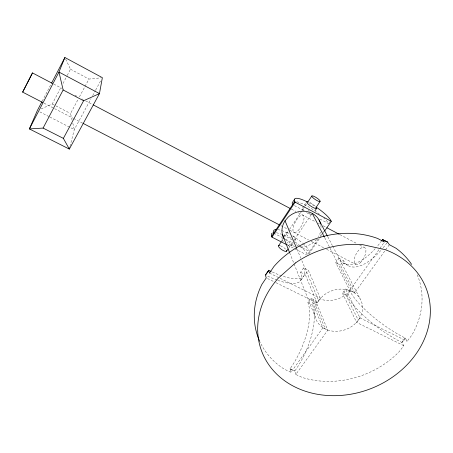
<?xml version="1.0" encoding="UTF-8"?>
<svg xmlns="http://www.w3.org/2000/svg" width="453" height="453" viewBox="0 0 453 453"><rect width="100%" height="100%" fill="white"/><g stroke="black" fill="none" stroke-linecap="round" stroke-linejoin="round"><path stroke-width="0.34" stroke-dasharray="2.27 1.7" d="M70.011 146.387L74.298 129.575L91.002 98.675M42.18 101.234L51.268 83.743M41.042 108.952L52.231 104.009L61.036 87.225M62.99 83.499L66.902 76.036M67.231 75.413L70.492 69.201L65.481 58.737M72.101 120.198L70.532 113.499L78.097 99.36M79.417 96.902L84.677 87.067M85.005 86.449L88.952 79.077L101.019 77.808M92.672 95.589L95.345 90.645M95.674 90.028L100.685 80.759M281.868 239.099L283.368 236.857M283.742 236.296L285.99 232.927M302.53 208.148L304.076 205.838M304.461 205.26L305.616 203.527M281.704 241.087L284.054 237.57M284.444 236.981L289.144 229.948M289.541 229.365L301.681 211.194M302.072 210.605L304.812 206.506M305.203 205.917L306.381 204.161M288.94 247.706L292.887 241.851M294.461 239.512L311.432 214.331M291.505 245.639L294.15 241.721M294.529 241.16L295.662 239.478M307.83 254.099L318.334 238.765M320.322 235.86L322.31 232.961M322.706 232.378L323.504 231.217M329.031 223.142L330.118 221.557M309.054 253.742L319.778 238.102M320.175 237.525L322.157 234.631M322.553 234.048L323.748 232.315M277.819 280.333A51.857 16.189 33.5 0 0 287.14 282.899L291.319 283.431L294.846 283.38L297.678 282.757A51.857 16.189 33.5 0 0 300.605 272.264L303.652 267.836L308.312 270.186L320.322 298.255L317.026 302.921L275.781 282.593M301.109 279.92L304.229 275.396M317.026 302.921L305.26 274.603L308.312 270.186M310.9 298.289L322.881 327.83L290.99 372.275L290.084 368.731A49.292 20.368 -66.1 0 0 307.898 302.576L310.9 298.289L315.464 300.537L327.734 330.175L295.798 374.484L302.298 377.474A85.521 72.169 -21.2 0 0 399.246 351.624L403.793 345.684L401.805 342.394A50.691 14.105 36.4 0 1 368.164 319.773L363.238 315.356A50.691 14.105 36.4 0 1 346.964 295.543L342.462 293.284L345.548 288.974L350.044 291.245A50.798 13.833 36.3 0 0 366.46 310.962L371.415 315.367A50.798 13.833 36.3 0 0 405.146 338.017L407.156 341.279L411.749 335.277A85.521 72.169 -21.2 0 0 416.913 274.042M389.348 244.694L354.671 292.808L349.778 290.339L335.809 262.774L338.929 258.318A52.135 23.052 -60.6 0 0 352.581 264.224L356.477 263L360.628 260.951L364.971 258.091A52.135 23.052 -60.6 0 0 375.203 248.686M295.798 374.484L294.863 370.933A49.201 20.634 -66.1 0 0 312.457 304.812L315.464 300.537M354.671 292.808L340.401 265.13L343.527 260.69A52.033 23.346 -60.5 0 0 357.343 266.687L361.268 265.486L365.452 263.453L369.812 260.617A52.033 23.346 -60.5 0 0 382.292 248.771M349.778 290.339L379.467 248.957M379.88 248.386L384.002 242.638M346.964 295.543L350.044 291.245M403.793 345.684L356.63 322.44L359.959 317.898L345.548 288.974M401.805 342.394L405.146 338.017M401.998 342.491L405.333 338.108M316.522 239.252L314.456 241.591A19.858 17.633 -22.7 0 1 300.469 247.168M318.669 300.594L322.83 296.013A24.411 20.583 -21.1 0 1 346.607 289.62L352.23 291.573A24.411 20.583 -21.1 0 1 358.385 320.045A24.411 20.583 -21.1 0 1 325.214 328.957A24.411 20.583 -21.1 0 1 318.669 300.594L301.891 260.792M349.778 290.724L347.157 293.578A24.898 21.382 -22.2 0 1 323.436 299.954L320.243 298.861M294.852 246.489L290.922 245.096A19.858 17.633 -22.7 0 1 287.049 242.4M290.99 372.275L284.427 369.263A85.521 72.169 -21.2 0 1 259.994 341.941M290.084 368.731L294.863 370.933M289.96 368.906L294.739 371.109M322.881 327.83L327.734 330.175M307.898 302.576L312.457 304.812M267.53 278.527L275.147 282.281M269.507 273.08L320.322 298.255M359.959 317.898L407.156 341.279M300.605 272.264L305.26 274.603M287.712 245.198L306.607 254.841M273.748 233.165L281.925 237.355M285.696 239.286L293.238 243.153M296.387 244.767L298.272 245.736M298.901 246.053L309.592 251.534A21.699 6.065 33.8 0 0 303.148 243.754M343.051 262.961L347.717 265.367M335.809 262.774L340.401 265.13M39.824 111.885L49.224 116.71M49.853 117.033L74.298 129.575L72.729 122.876M44.02 103.176L72.939 118.125M73.567 118.454L82.367 123.001M281.013 225.707L287.298 228.958M289.812 230.26L308.55 239.943M311.041 241.234L324.133 248.001M326.624 249.292L355.916 264.439M338.929 258.318L343.527 260.69M52.231 104.009L55.283 105.589M55.889 105.906L70.532 113.499M53.743 84.099L61.874 88.38M75.011 95.289L76.885 96.274M81.891 98.907L83.142 99.564M85.645 100.877L92.525 104.501M291.432 209.127L295.815 211.426M298.312 212.746L315.101 221.574M318.199 223.204L319.439 223.856M323.165 225.815L325.645 227.123M339.909 234.626L356.658 243.437M359.761 245.067L364.104 247.349M294.495 205.628L303.816 210.549M308.165 212.842L311.89 214.813M319.971 219.082L328.668 223.674A21.993 5.243 33.5 0 0 323.929 218.035M70.492 69.201L88.952 79.077M327.774 236.726L332.326 245.458M332.655 246.081L360.288 299.105M324.71 237.751L352.23 291.573M344.003 291.132L358.295 320.169M342.462 293.284L356.63 322.44M296.998 249.184L300.803 258.21M313.182 299.416L325.311 329.003M289.677 252.825L293.833 263.261M294.093 263.912L315.141 316.766M320.883 225.492A19.858 17.633 -22.7 0 1 321.03 227.491M320.418 232.168A19.858 17.633 -22.7 0 1 318.533 236.636M303.652 267.836A51.97 15.883 33.5 0 1 300.843 278.17L298.029 278.754L294.518 278.771L290.35 278.204A51.97 15.883 33.5 0 1 271.772 271.76M277.14 280.09A51.857 16.189 33.5 0 1 265.56 275.113M386.992 242.797A52.033 23.346 -60.5 0 1 383.164 247.729M381.675 240.753A52.135 23.052 -60.6 0 1 376.964 246.692M276.313 232.768A21.67 6.155 33.9 0 1 281.568 234.348M283.414 235.135A21.67 6.155 33.9 0 1 292.366 240.107M295.214 242.061A21.67 6.155 33.9 0 1 299.444 245.362M300.543 246.319A21.67 6.155 33.9 0 1 307.479 254.614M277.723 229.586A21.699 6.065 33.8 0 1 289.173 233.929M292.678 235.956A21.699 6.065 33.8 0 1 302.615 243.272M296.857 201.783A21.993 5.243 33.5 0 1 320.186 214.773M308.584 202.582A22.027 5.147 33.5 0 1 315.639 206.789M286.93 244.473A5.827 1.648 33.8 0 0 289.371 245.611L290.356 245.86A5.827 1.648 33.8 0 0 287.712 241.087L286.438 240.288A5.827 1.648 33.8 0 0 285.18 239.631M283.357 241.845A5.827 1.648 33.8 0 1 282.31 238.884M293.034 235.843A5.844 1.602 33.7 0 1 294.518 239.677M291.098 238.272A5.844 1.602 33.7 0 1 285.962 233.663A5.844 1.602 33.7 0 1 289.286 233.499M311.958 214.903A5.912 1.404 33.5 0 1 306.528 212.531M304.184 210.73A5.912 1.404 33.5 0 1 303.652 208.057M308.334 210.356A5.912 1.404 33.5 0 1 309.563 211.234M310.005 202.548A5.929 1.359 33.4 0 1 314.903 205.821M280.373 245.798A4.841 1.416 33.8 0 1 286.013 249.637M360.22 262.785A9.502 4.343 -62 0 0 365.073 247.944A9.502 4.343 -62 0 0 354.886 256.993A9.502 4.343 -62 0 0 360.22 262.785M298.108 230.566A9.751 3.624 -62.2 0 0 303.493 215.554A9.751 3.624 -62.2 0 0 293.889 225.283A9.751 3.624 -62.2 0 0 298.108 230.566"/><path stroke-width="0.68" d="M69.666 147.735L69.326 149.082L29.394 128.924L37.316 110.6L41.857 101.857M64.892 57.508L58.969 72.067L29.394 128.924L43.092 128.08L63.375 138.375L69.326 149.082L99.462 93.595L102.355 77.667L64.892 57.508L51.591 83.12M42.763 102.525L22.65 92.123L26.642 84.179L32.48 72.916L52.491 83.443M32.48 72.916L27.203 83.375M26.268 85.192L26.891 83.981M25.957 85.798L22.65 92.123M43.092 128.08L63.148 89.966L58.969 72.067L99.462 93.595L83.624 100.73L63.375 138.375M294.365 199.547L292.23 202.774A21.993 5.243 33.5 0 0 292.632 204.643M286.455 244.552L271.97 237.157L271.664 236.319L294.778 201.392A22.027 5.147 33.5 0 1 306.641 201.585M271.97 237.157L295.146 202.163L294.778 201.392M278.572 245.775L281.313 241.676M307.553 202.4L311.862 195.951M259.705 341.319A85.521 72.169 -21.2 0 1 261.885 284.405L266.262 277.899L265.35 275.005L268.776 270.316A51.97 15.883 33.5 0 0 271.177 271.483M265.917 274.58L268.776 270.316M286.573 251.222L288.153 248.878M315.769 207.887L320.112 201.449A4.955 1.087 33.3 0 0 314.512 196.596A4.955 1.087 33.3 0 0 313.329 198.074A4.955 1.087 33.3 0 0 320.112 201.449M315.073 210.69L316.63 208.38M324.541 231.155L331.29 221.307L330.843 220.503A22.027 5.147 33.5 0 0 316.228 207.18M381.675 240.753A52.135 23.052 -60.6 0 0 382.502 239.614L387.547 242.027L389.348 244.694L396.013 248.244A85.521 72.169 -21.2 0 1 411.618 264.405M387.547 242.027L382.502 239.614M284.139 238.805A19.858 17.633 -22.7 0 1 285.033 220.804L288.351 216.947A19.858 17.633 -22.7 0 1 307.598 211.704A19.858 17.633 -22.7 0 1 320.65 224.19M82.995 123.329L279.756 225.056M93.148 104.83L290.18 208.471M326.885 227.774L339.291 234.297M63.148 89.966L83.624 100.73M295.146 202.163L331.29 221.307M382.649 239.411L384.416 242.066L377.689 238.482A85.521 72.169 -21.2 0 0 273.929 266.5L269.507 273.08L268.567 270.214M318.997 219.886L327.451 236.104M312.27 213.414L324.388 237.123M285.033 220.804L296.726 248.538M282.4 234.552L289.677 252.825M271.664 236.319A21.67 6.155 33.9 0 1 272.395 232.995M273.748 233.165A21.699 6.065 33.8 0 1 276.585 229.495M316.392 207.406A5.929 1.359 33.4 0 1 314.206 208.018A5.929 1.359 33.4 0 1 307.853 203.776A5.929 1.359 33.4 0 1 307.881 201.727M286.466 250.294A4.841 1.416 33.8 0 1 284.467 251.109A4.841 1.416 33.8 0 1 279.314 247.598A4.841 1.416 33.8 0 1 279.558 245.594M295.396 262.989L278.034 278.431A88.052 73.686 -21 0 0 293.006 385.962A88.052 73.686 -21 0 0 417.02 352.519A88.052 73.686 -21 0 0 384.976 249.592L363.023 244.728A88.052 73.686 -21 0 0 295.396 262.989"/></g></svg>
